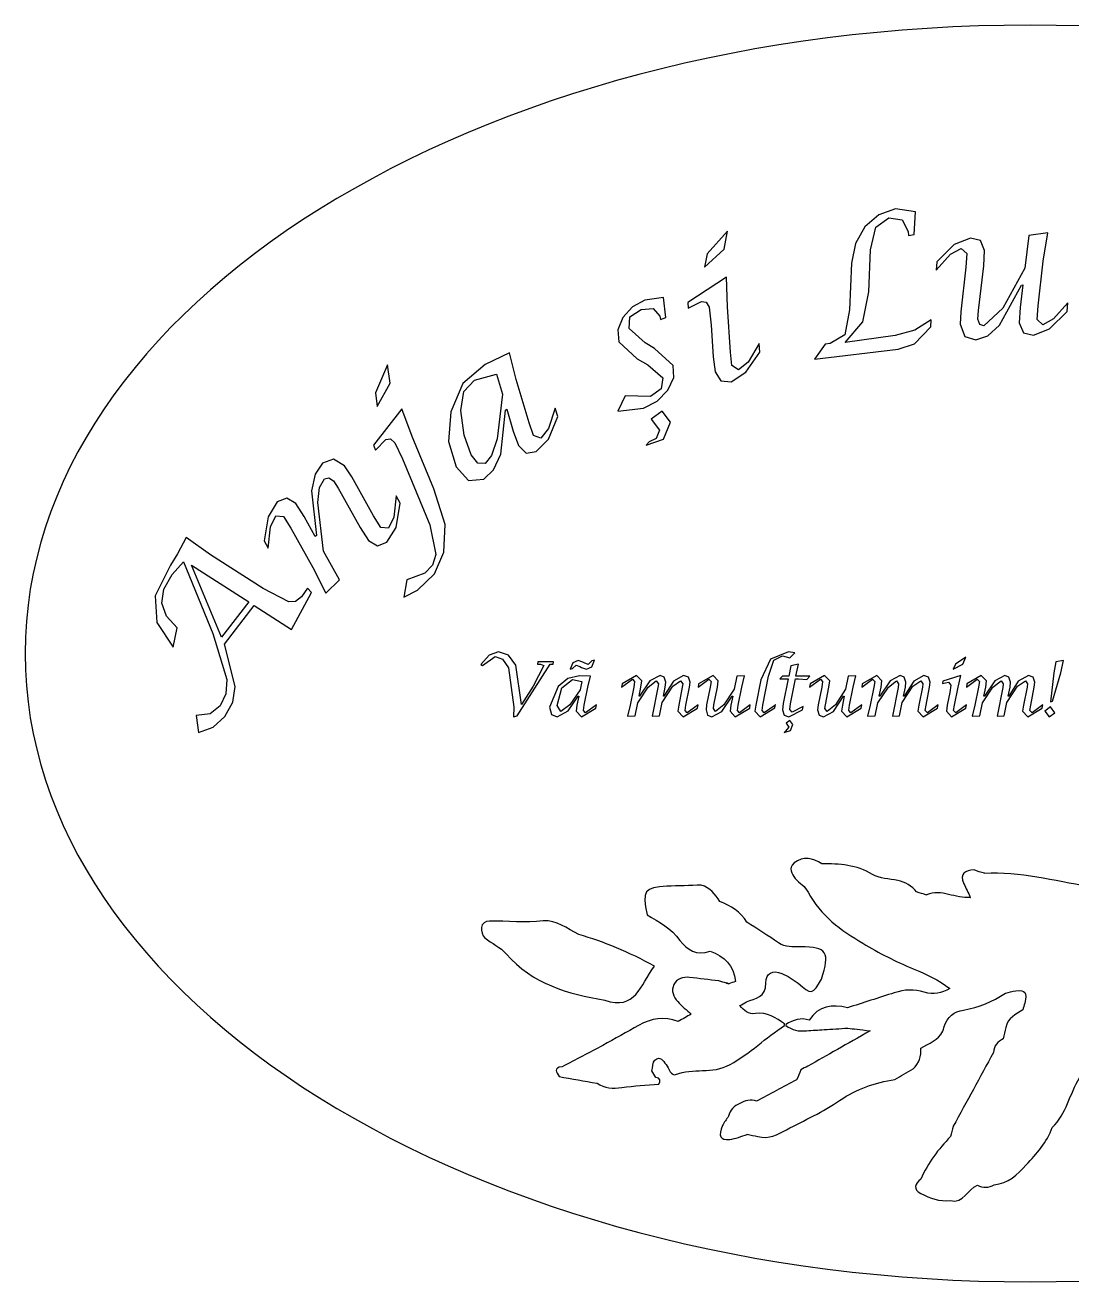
# Model space of a CAD drawing. Extents: x 13.9 to 53.9, y 84.3 to 109.3.
# Drawn here: x 13.88 to 34.71, y 84.26 to 109.26 of the extents above; entities that cross this region are included whole.
import ezdxf

# ---------------------------------------------------------------- set-up
doc = ezdxf.new("R2010")
doc.units = 0
doc.layers.add('Layer_1', color=7, linetype='CONTINUOUS')

msp = doc.modelspace()

# ---------------------------------------------------------------- linework, layer by layer
at = {"layer": 'Layer_1', "color": 1}
msp.add_lwpolyline([(33.875015, 109.261508), (33.875015, 109.261508)], close=True, dxfattribs=at)
at = {"layer": 'Layer_1', "color": 7}
for points in [[(31.198312, 105.606953), (30.864122, 105.488882), (30.58867, 105.246456), (30.399228, 104.914592), (30.324086, 104.528223), (30.282744, 103.59612), (30.187384, 103.09837), (29.898549, 102.9297), (29.79602, 102.913726), (29.585457, 102.613865), (31.252882, 102.813404), (31.57314, 102.92475), (31.901663, 103.262093), (31.908267, 103.398795), (31.58208, 103.196609), (31.189481, 103.085704), (30.199499, 102.950104), (30.549523, 103.36021), (30.665826, 103.953317), (30.703311, 104.790614), (30.806009, 105.245003), (31.062704, 105.430575), (31.330198, 105.387338), (31.452964, 105.153865), (31.459032, 105.076694), (31.572031, 105.094333), (31.592972, 105.547983), (31.198301, 105.606964), (31.198312, 105.606953)], [(27.854088, 105.163215), (27.452254, 104.715077), (27.399338, 104.44939), (27.790148, 104.806026), (27.854088, 105.163215), (27.854088, 105.163215)], [(34.225588, 105.128487), (33.849107, 105.076674), (33.771936, 104.426793), (33.333171, 103.633593), (32.954485, 103.277508), (32.872641, 103.30708), (32.837628, 103.413657), (32.847534, 103.582881), (32.952817, 104.474195), (32.970992, 104.779571), (32.890239, 104.975141), (32.690424, 105.026515), (32.367644, 104.894895), (32.022903, 104.550815), (32.004164, 104.3849), (32.291303, 104.702327), (32.503564, 104.817603), (32.617667, 104.715627), (32.598363, 104.444982), (32.495837, 103.556422), (32.487032, 103.313336), (32.578864, 103.066287), (32.79902, 102.999143), (33.035853, 103.082089), (33.265448, 103.291795), (33.703565, 104.091654), (33.733881, 104.093912), (33.679861, 103.646324), (33.661121, 103.339848), (33.742266, 103.143335), (33.94169, 103.091803), (34.264216, 103.223278), (34.609761, 103.566949), (34.6285, 103.735622), (34.342298, 103.416424), (34.12965, 103.300162), (34.014997, 103.404341), (34.034301, 103.674987), (34.13793, 104.569058), (34.225574, 105.128541), (34.225588, 105.128487)], [(27.837002, 104.244889), (27.067504, 103.742181), (27.074672, 103.630836), (27.337048, 103.764231), (27.431097, 103.75082), (27.488633, 103.649578), (27.531629, 103.29625), (27.573519, 102.663454), (27.611004, 102.36249), (27.725722, 102.183582), (27.929605, 102.168462), (28.222256, 102.355909), (28.499562, 102.75661), (28.487426, 102.92528), (28.263675, 102.55999), (28.075116, 102.40769), (27.942824, 102.492577), (27.914159, 102.758814), (27.85463, 103.656744), (27.836991, 104.244889), (27.837002, 104.244889)], [(26.580783, 103.843606), (26.213671, 103.791793), (25.963045, 103.657857), (25.773802, 103.445077), (25.674286, 103.19822), (25.692774, 102.962212), (26.057128, 102.624869), (26.268242, 102.506908), (26.57031, 102.242325), (26.535032, 102.027904), (26.322812, 101.874666), (25.821207, 101.885136), (25.674031, 101.580864), (26.182254, 101.640946), (26.457376, 101.782719), (26.669528, 102.002543), (26.786187, 102.253567), (26.774258, 102.488716), (26.406048, 102.832121), (26.214775, 102.939609), (25.898929, 103.22955), (25.91445, 103.455603), (26.139258, 103.604928), (26.379114, 103.621904), (26.510228, 103.47484), (26.519047, 103.437909), (26.523455, 103.407592), (26.632046, 103.443971), (26.580783, 103.843603), (26.580783, 103.843606)], [(21.093985, 102.5025), (20.850899, 101.945221), (20.886727, 101.676777), (21.144144, 102.140903), (21.093985, 102.5025), (21.093985, 102.5025)], [(23.518229, 102.742829), (23.035366, 102.513524), (22.589829, 102.133471), (22.34855, 101.56874), (22.307551, 100.977992), (22.454937, 100.474028), (22.703346, 100.204461), (23.008908, 100.231492), (23.20341, 100.413702), (23.347905, 100.729792), (23.4372, 101.604017), (23.465865, 101.61889), (23.593196, 101.186738), (23.696825, 100.8979), (23.848397, 100.748829), (24.052357, 100.77994), (24.296909, 101.026884), (24.479548, 101.47888), (24.430492, 101.641488), (24.293502, 101.235992), (24.142756, 101.045073), (23.996686, 101.095786), (23.907938, 101.352653), (23.650521, 102.214752), (23.518229, 102.742818), (23.518229, 102.742829)], [(23.260811, 102.318943), (23.377671, 101.922071), (23.272388, 101.032958), (23.15962, 100.700751), (23.031506, 100.542376), (22.889591, 100.547009), (22.755348, 100.714357), (22.613807, 101.106084), (22.550847, 101.594648), (22.608614, 101.973211), (22.819839, 102.200432), (23.260811, 102.318943), (23.260811, 102.318943)], [(21.378412, 101.631026), (20.810109, 100.908385), (20.854206, 100.804205), (21.058157, 101.015872), (21.150639, 101.032248), (21.2373, 100.954686), (21.392192, 100.634432), (21.936241, 99.319231), (22.055812, 98.728383), (21.98837, 98.515775), (21.835922, 98.358462), (21.474875, 98.229478), (21.414242, 97.885519), (21.6904, 98.022222), (22.026862, 98.348641), (22.215158, 98.779041), (22.241063, 99.325846), (22.015065, 100.03581), (21.583463, 101.079812), (21.378412, 101.631026), (21.378412, 101.631026)], [(26.55763, 101.579213), (26.339901, 101.421566), (26.503612, 101.20108), (26.43535, 101.036129), (26.298561, 100.970121), (26.236825, 100.903423), (26.581333, 101.023038), (26.718587, 101.364792), (26.55763, 101.579213), (26.55763, 101.579213)], [(20.02077, 100.62947), (19.800281, 100.548992), (19.653571, 100.331835), (19.582002, 99.996674), (19.676259, 99.109218), (19.655312, 99.092115), (19.435379, 99.484582), (19.269464, 99.74255), (19.089812, 99.853476), (18.899047, 99.778929), (18.715254, 99.483334), (18.638872, 99.002267), (18.721004, 98.856195), (18.766998, 99.283034), (18.870935, 99.501117), (19.02362, 99.485144), (19.166385, 99.254735), (19.606254, 98.469254), (19.863121, 97.964892), (20.135973, 98.225617), (19.821228, 98.796124), (19.705044, 99.763761), (19.740881, 100.061084), (19.83942, 100.234246), (19.92402, 100.258565), (20.014705, 100.193457), (20.110065, 100.049588), (20.546076, 99.271273), (20.710891, 99.012752), (20.891083, 98.900326), (21.081858, 98.974166), (21.265936, 99.269607), (21.343134, 99.749727), (21.261555, 99.898554), (21.215925, 99.47209), (21.10997, 99.252531), (20.956732, 99.269633), (20.813967, 99.500039), (20.37906, 100.276151), (20.235191, 100.491678), (20.02077, 100.629481), (20.02077, 100.62947)], [(17.087753, 99.071736), (16.917426, 98.742109), (16.771907, 98.52107), (16.470392, 97.90922), (16.501809, 97.378953), (16.828131, 96.890576), (16.904749, 97.27422), (16.692387, 97.50184), (16.605438, 97.760944), (16.644443, 98.040774), (16.809389, 98.331453), (17.031529, 98.582256), (17.615816, 97.159571), (17.894181, 96.247307), (17.877986, 95.957269), (17.765747, 95.721998), (17.562239, 95.56455), (17.287293, 95.529074), (17.332491, 95.188974), (17.621901, 95.298842), (17.852838, 95.509781), (18.012408, 95.796723), (18.064505, 96.105095), (17.847879, 96.9468), (18.442087, 97.719053), (19.185127, 97.238943), (19.578144, 97.97206), (19.49932, 98.062459), (19.379705, 97.889931), (19.264865, 97.797259), (19.127799, 97.787402), (18.616272, 98.054192), (17.573923, 98.726674), (17.087753, 99.071736), (17.087753, 99.071736)], [(17.19524, 98.519416), (18.330191, 97.789609), (17.790001, 97.089015), (17.19524, 98.519416), (17.19524, 98.519416)], [(23.29995, 96.793012), (23.116428, 96.730592), (22.947722, 96.54276), (22.984654, 96.52292), (23.234906, 96.703717), (23.379644, 96.646336), (23.50004, 96.473861), (23.602565, 95.692238), (23.598157, 95.503169), (23.674224, 95.521372), (24.327964, 96.551593), (24.388046, 96.551593), (24.397419, 96.595691), (24.08488, 96.595691), (24.076061, 96.551593), (24.134489, 96.551593), (24.199533, 96.52402), (23.988417, 96.11061), (23.755253, 95.746808), (23.641637, 96.531452), (23.499381, 96.727623), (23.29995, 96.793015), (23.29995, 96.793012)], [(29.066764, 96.793012), (28.713986, 96.646939), (28.516651, 96.237387), (28.416882, 95.736883), (28.401445, 95.614514), (28.504521, 95.502616), (28.799973, 95.678454), (28.812645, 95.744599), (28.77461, 95.710975), (28.586094, 95.58144), (28.5431, 95.627191), (28.559639, 95.736332), (28.673741, 96.310147), (28.778471, 96.62875), (28.952656, 96.712533), (29.097625, 96.673948), (29.197396, 96.778127), (29.066758, 96.793001), (29.066764, 96.793012)], [(25.207154, 96.632055), (25.158646, 96.618282), (25.084782, 96.546073), (25.002653, 96.575839), (24.977848, 96.589611), (24.884692, 96.622685), (24.780513, 96.575833), (24.724289, 96.452911), (24.775001, 96.462817), (24.843903, 96.526207), (24.918867, 96.500299), (24.95194, 96.480995), (25.050058, 96.452886), (25.154667, 96.497611), (25.207154, 96.632029), (25.207154, 96.632055)], [(29.265753, 96.551023), (29.115269, 96.515195), (29.073929, 96.309593), (28.9477, 96.309593), (28.89754, 96.255573), (29.064006, 96.255573), (28.966442, 95.76885), (28.950468, 95.639866), (28.981248, 95.537108), (29.073941, 95.502613), (29.344586, 95.642623), (29.357822, 95.709318), (29.143398, 95.593011), (29.093239, 95.650339), (29.108112, 95.758927), (29.20678, 96.255573), (29.265761, 96.255573), (29.431677, 96.246203), (29.491209, 96.309593), (29.217806, 96.309593), (29.265761, 96.551023), (29.265753, 96.551023)], [(32.599503, 96.686075), (32.394449, 96.55213), (32.346494, 96.452911), (32.537214, 96.55213), (32.599503, 96.686075), (32.599503, 96.686075)], [(34.538127, 96.623786), (34.38985, 96.596213), (34.346303, 96.379584), (34.282913, 95.801362), (34.323703, 95.815699), (34.489068, 96.37959), (34.538127, 96.62378), (34.538127, 96.623786)], [(24.9106, 96.318427), (24.678516, 96.26594), (24.48506, 96.108414), (24.31694, 95.695001), (24.355052, 95.551057), (24.469628, 95.502627), (24.685703, 95.618383), (24.883589, 95.915487), (24.896269, 95.915487), (24.860438, 95.73579), (24.842799, 95.612871), (24.948633, 95.502627), (25.234713, 95.674054), (25.247393, 95.741302), (25.031315, 95.581452), (24.988322, 95.627203), (25.004857, 95.73579), (25.075413, 96.094633), (25.127779, 96.309607), (24.9106, 96.318413), (24.9106, 96.318427)], [(26.046102, 96.327232), (25.760575, 96.155802), (25.747894, 96.089107), (25.963972, 96.248958), (26.006416, 96.20376), (25.98988, 96.094619), (25.918772, 95.736329), (25.865305, 95.512536), (26.017439, 95.520805), (26.070909, 95.778223), (26.278165, 96.092415), (26.438568, 96.219748), (26.482115, 96.158012), (26.472743, 96.088557), (26.358643, 95.512539), (26.500855, 95.520808), (26.555425, 95.78374), (26.76674, 96.110753), (26.921434, 96.219751), (26.966632, 96.159668), (26.956158, 96.090214), (26.885603, 95.736335), (26.867964, 95.612863), (26.972697, 95.503169), (27.258777, 95.674046), (27.272005, 95.741294), (27.05593, 95.581443), (27.012936, 95.627194), (27.029471, 95.736335), (27.100027, 96.090214), (27.111604, 96.190535), (27.079534, 96.29315), (26.98317, 96.327238), (26.781976, 96.212032), (26.591807, 95.915479), (26.581884, 95.915479), (26.616611, 96.091867), (26.628738, 96.193292), (26.595665, 96.288099), (26.514085, 96.327238), (26.311238, 96.21589), (26.108391, 95.915479), (26.097918, 95.915479), (26.133746, 96.094625), (26.150834, 96.217544), (26.046102, 96.327238), (26.046102, 96.327232)], [(27.568008, 96.327232), (27.281927, 96.156355), (27.26925, 96.089658), (27.485325, 96.248408), (27.528322, 96.20376), (27.511233, 96.094619), (27.441228, 95.738534), (27.429654, 95.640416), (27.458426, 95.537394), (27.545407, 95.503163), (27.743812, 95.606263), (27.947244, 95.915473), (27.959921, 95.915473), (27.922992, 95.736329), (27.905904, 95.612857), (28.011187, 95.502613), (28.297268, 95.67404), (28.30994, 95.741288), (28.093861, 95.581437), (28.051418, 95.627189), (28.067956, 95.736329), (28.138511, 96.094619), (28.192529, 96.318413), (28.03874, 96.309607), (27.986374, 96.048882), (27.782976, 95.742406), (27.617611, 95.610664), (27.575168, 95.669646), (27.583987, 95.737444), (27.656196, 96.094633), (27.673285, 96.218105), (27.568002, 96.327246), (27.568008, 96.327232)], [(29.7861, 96.327232), (29.50057, 96.156355), (29.487334, 96.089658), (29.703962, 96.248408), (29.746959, 96.20376), (29.729856, 96.094619), (29.659851, 95.738534), (29.64828, 95.640416), (29.677052, 95.537394), (29.764033, 95.503163), (29.962295, 95.606263), (30.165319, 95.915473), (30.178556, 95.915473), (30.141624, 95.736329), (30.12455, 95.612857), (30.22983, 95.502613), (30.51536, 95.67404), (30.528596, 95.741288), (30.311968, 95.581437), (30.269524, 95.627189), (30.286063, 95.736329), (30.357171, 96.094619), (30.411189, 96.318413), (30.25685, 96.309607), (30.204483, 96.048882), (30.001086, 95.742406), (29.836271, 95.610664), (29.793277, 95.669646), (29.802647, 95.737444), (29.874306, 96.094633), (29.891945, 96.218105), (29.786112, 96.327246), (29.7861, 96.327232)], [(30.823487, 96.327232), (30.537957, 96.155802), (30.525285, 96.089107), (30.74136, 96.248958), (30.783804, 96.20376), (30.767266, 96.094619), (30.69616, 95.736329), (30.64269, 95.512536), (30.794827, 95.520805), (30.848294, 95.778223), (31.05555, 96.092415), (31.215954, 96.219748), (31.259501, 96.158012), (31.250131, 96.088557), (31.136028, 95.512539), (31.278243, 95.520808), (31.332813, 95.78374), (31.544127, 96.110754), (31.698819, 96.219751), (31.74402, 96.159668), (31.733549, 96.090214), (31.662994, 95.736335), (31.645355, 95.612863), (31.750638, 95.503169), (32.036165, 95.674046), (32.049401, 95.741294), (31.833323, 95.581443), (31.79033, 95.627194), (31.806868, 95.736335), (31.877423, 96.090214), (31.888994, 96.190535), (31.856924, 96.29315), (31.760561, 96.327238), (31.559367, 96.212032), (31.369751, 95.915479), (31.35928, 95.915479), (31.394005, 96.091867), (31.40614, 96.193292), (31.37362, 96.288099), (31.291488, 96.327238), (31.08864, 96.21589), (30.885793, 95.915479), (30.875323, 95.915479), (30.911154, 96.094625), (30.927692, 96.217544), (30.823512, 96.327238), (30.823487, 96.327232)], [(32.496424, 96.327232), (32.141442, 96.210926), (32.132637, 96.166828), (32.250047, 96.191071), (32.296899, 96.130439), (32.277058, 95.987123), (32.226346, 95.734667), (32.209808, 95.612849), (32.313987, 95.503155), (32.599517, 95.674032), (32.612753, 95.74128), (32.396678, 95.581429), (32.353682, 95.628834), (32.37022, 95.736321), (32.441876, 96.094611), (32.496447, 96.327224), (32.496424, 96.327232)], [(32.905426, 96.327232), (32.619896, 96.155802), (32.607225, 96.089107), (32.823302, 96.248958), (32.866296, 96.20376), (32.849222, 96.094619), (32.778116, 95.736329), (32.724649, 95.512536), (32.876784, 95.520805), (32.930251, 95.778223), (33.137509, 96.092415), (33.297913, 96.219748), (33.341457, 96.158012), (33.332087, 96.088557), (33.217985, 95.512539), (33.360199, 95.520808), (33.41477, 95.78374), (33.626095, 96.110754), (33.781328, 96.219751), (33.825976, 96.159668), (33.815505, 96.090214), (33.74495, 95.736335), (33.726747, 95.612863), (33.83258, 95.503169), (34.11866, 95.674046), (34.131896, 95.741294), (33.915268, 95.581443), (33.872272, 95.627194), (33.88881, 95.736335), (33.959365, 96.090214), (33.970936, 96.190535), (33.938856, 96.29315), (33.841952, 96.327238), (33.641309, 96.212032), (33.451142, 95.915479), (33.441208, 95.915479), (33.475936, 96.091867), (33.488607, 96.193292), (33.454983, 96.288099), (33.373955, 96.327238), (33.171107, 96.21589), (32.96771, 95.915479), (32.957239, 95.915479), (32.993618, 96.094625), (33.010156, 96.217544), (32.905423, 96.327238), (32.905426, 96.327232)], [(24.773898, 96.246218), (24.954698, 96.205978), (24.922174, 96.041163), (24.716019, 95.741855), (24.536876, 95.610664), (24.470179, 95.724217), (24.562781, 96.079749), (24.773898, 96.246218), (24.773898, 96.246218)], [(34.282913, 95.699962), (34.169914, 95.613422), (34.255354, 95.502627), (34.3678, 95.583105), (34.282913, 95.699962), (34.282913, 95.699962)], [(29.09763, 95.428213), (29.020462, 95.372539), (29.078338, 95.294268), (29.005578, 95.212689), (28.984073, 95.188982), (29.106441, 95.231425), (29.154399, 95.352143), (29.097622, 95.428211), (29.09763, 95.428213)]]:
    msp.add_lwpolyline(points, dxfattribs=at)
at = {"layer": 'Layer_1', "color": 5}
for points in [[(32.966378, 92.386544), (32.966378, 92.389733)], [(32.686837, 91.910167), (32.686272, 91.910167)], [(29.016819, 89.384504), (29.016819, 89.362264)], [(32.167689, 89.342509), (32.16656, 89.342509), (32.16656, 89.34392)], [(31.701458, 88.911753), (31.698918, 88.913164)]]:
    msp.add_lwpolyline(points, dxfattribs=at)
at = {"layer": 'Layer_1', "color": 3}
for points in [[(28.102489, 89.75676), (28.102771, 89.75676)], [(27.135454, 89.58778), (27.135172, 89.587497)], [(28.99283, 89.358615), (28.99283, 89.392129)]]:
    msp.add_lwpolyline(points, dxfattribs=at)
at = {"layer": 'Layer_1', "color": 1}
for points in [[(33.875015, 109.261508), (22.833775, 109.261508), (13.882987, 103.665659), (13.882987, 96.762151)], [(53.866491, 96.762151), (53.866491, 103.665659), (44.916254, 109.261508), (33.875015, 109.261508)], [(13.882987, 96.762151), (13.882987, 89.858642), (22.833775, 84.26169), (33.875015, 84.26169)], [(33.875015, 84.26169), (44.916254, 84.26169), (53.866491, 89.858642), (53.866491, 96.762151)]]:
    msp.add_open_spline(points, degree=3, dxfattribs=at)
at = {"layer": 'Layer_1', "color": 5}
for points in [[(29.178885, 92.594485), (29.063174, 92.484418), (29.138316, 92.385641), (29.200757, 92.285804)], [(29.730982, 92.578963), (29.55036, 92.686913), (29.367621, 92.739124), (29.178885, 92.594485)], [(30.740632, 92.366943), (30.422779, 92.560971), (30.081996, 92.578963), (29.730982, 92.578963)], [(29.200757, 92.285804), (29.201039, 92.285804), (29.201039, 92.286087), (29.201322, 92.286087)], [(29.201322, 92.286087), (29.289869, 92.196481), (29.405933, 92.122045), (29.460261, 92.014448)], [(31.243341, 92.245588), (31.073654, 92.279102), (30.881038, 92.280866), (30.740632, 92.366943)], [(32.760708, 92.455349), (32.589964, 92.441238), (32.462611, 92.393613), (32.559625, 92.182299)], [(32.966378, 92.389733), (32.897939, 92.411238), (32.828794, 92.430302), (32.760708, 92.455349)], [(35.0393, 92.127605), (34.351031, 92.233791), (33.673697, 92.429583), (32.966378, 92.386544)], [(29.460261, 92.014448), (29.698738, 91.540314), (30.11678, 91.259151), (30.546463, 90.998448)], [(31.617991, 92.018752), (31.520271, 92.138696), (31.398563, 92.216307), (31.243341, 92.245588)], [(31.814488, 91.957016), (31.748871, 91.978888), (31.68396, 91.997938), (31.617991, 92.018752)], [(32.686272, 91.910167), (32.393467, 91.8763), (32.113714, 92.087614), (31.815617, 91.958144)], [(32.559625, 92.182299), (32.601958, 92.09093), (32.643586, 92.000619), (32.686272, 91.911013)], [(31.815617, 91.958144), (31.815334, 91.957862), (31.815052, 91.95758), (31.814488, 91.957016)], [(32.686272, 91.911013), (32.686554, 91.910731), (32.686554, 91.910167), (32.686837, 91.910167)], [(22.960434, 91.311065), (22.958458, 91.241568), (22.981262, 91.148082), (23.029578, 91.106454)], [(23.122359, 91.437007), (23.042631, 91.435031), (22.962197, 91.396438), (22.960434, 91.311065)], [(24.19057, 91.440535), (23.831795, 91.398907), (23.478311, 91.44251), (23.122359, 91.437007)], [(24.895067, 91.173835), (24.669289, 91.287782), (24.449156, 91.468404), (24.19057, 91.440535)], [(23.029578, 91.106454), (23.162575, 90.991096), (23.341786, 90.919482), (23.454675, 90.788954)], [(26.401428, 90.541304), (25.891664, 90.823174), (25.404831, 91.021435), (24.895067, 91.173835)], [(23.454675, 90.788954), (23.974317, 90.18641), (24.675286, 89.990265), (25.415061, 89.865735)], [(30.546463, 90.998448), (30.866786, 90.80442), (31.205805, 90.631206), (31.552586, 90.488684)], [(25.415061, 89.865735), (26.020781, 89.652657), (26.117442, 90.159246), (26.401428, 90.541304)], [(31.552586, 90.488684), (31.811172, 90.383556), (32.057058, 90.269962), (32.276133, 90.096748)], [(31.174055, 90.012448), (30.862552, 89.913317), (30.551755, 89.813129), (30.240958, 89.712587)], [(31.770249, 90.025487), (31.571988, 90.091103), (31.371258, 90.074523), (31.174055, 90.012448)], [(32.276133, 90.096748), (32.116677, 90.006437), (31.954047, 89.96622), (31.770249, 90.025487)], [(32.548971, 89.669181), (32.856593, 89.715748), (33.129291, 89.837809), (33.386466, 90.002203)], [(33.386466, 90.002203), (33.454199, 90.019842), (33.521227, 90.050181), (33.589666, 90.054414)], [(33.589666, 90.054414), (33.791454, 90.063587), (33.815091, 90.027603), (33.768877, 89.807117)], [(30.240958, 89.712587), (29.934394, 89.792667), (29.667341, 89.756684), (29.482486, 89.464937)], [(33.768877, 89.807117), (33.75866, 89.761962), (33.743477, 89.717159), (33.731482, 89.673062)], [(29.482486, 89.464937), (29.310683, 89.531612), (29.162516, 89.463808), (29.016819, 89.384504)], [(32.16656, 89.34392), (32.224768, 89.533009), (32.36341, 89.64237), (32.548971, 89.669181)], [(33.731482, 89.673062), (33.58896, 89.583809), (33.428446, 89.513606), (33.395991, 89.320989)], [(29.016819, 89.362264), (29.139938, 89.274423), (29.276111, 89.23597), (29.428158, 89.257489)], [(29.428158, 89.257489), (29.544222, 89.264912), (29.660286, 89.272306), (29.775644, 89.281817)], [(30.694983, 89.255006), (30.226847, 88.989717), (29.839849, 88.770995), (29.452499, 88.552978)], [(29.775644, 89.281817), (29.934747, 89.289945), (30.093144, 89.299089), (30.251188, 89.309334)], [(30.251188, 89.309334), (30.365136, 89.294517), (30.478377, 89.281817), (30.694983, 89.255006)], [(32.136715, 89.24795), (32.149048, 89.275128), (32.158954, 89.304395), (32.165996, 89.337203)], [(32.165996, 89.337203), (32.166278, 89.338896), (32.167124, 89.340392), (32.167689, 89.342509)], [(33.395991, 89.320989), (33.377985, 89.247259), (33.359654, 89.173176), (33.342016, 89.099445)], [(31.698918, 88.913164), (31.861901, 89.005592), (32.053812, 89.067328), (32.136715, 89.24795)], [(33.342016, 89.099445), (33.235829, 89.037356), (33.152221, 88.959039), (33.146929, 88.825337)], [(31.550822, 88.497592), (31.668297, 88.611892), (31.712394, 88.752298), (31.701458, 88.911753)], [(33.146929, 88.825337), (32.880229, 88.336034), (32.613882, 87.844614), (32.347535, 87.356017)], [(29.452499, 88.552978), (29.406286, 88.528284), (29.36113, 88.503942), (29.315622, 88.4796)], [(29.225663, 88.280634), (28.962491, 88.138464), (28.698613, 87.995942), (28.435441, 87.85342)], [(29.315622, 88.4796), (29.293749, 88.408692), (29.264116, 88.343075), (29.225663, 88.280634)], [(30.086794, 87.869648), (30.425108, 88.106361), (30.790938, 88.217839), (31.182874, 88.290511)], [(31.182874, 88.290511), (31.304583, 88.35895), (31.428055, 88.4288), (31.550822, 88.497592)], [(34.315485, 87.331097), (34.599118, 87.6045), (34.659796, 88.001022), (34.861585, 88.320991)], [(28.099949, 87.811086), (27.985296, 87.761698), (27.905568, 87.678795), (27.875229, 87.557086)], [(28.435441, 87.85342), (28.315849, 87.898575), (28.205782, 87.871426), (28.099949, 87.811086)], [(29.031988, 87.288623), (29.386177, 87.477711), (29.759769, 87.640695), (30.086794, 87.869648)], [(27.875229, 87.557086), (27.835718, 87.494645), (27.788446, 87.436084), (27.758107, 87.37082)], [(27.758107, 87.37082), (27.664974, 87.169736), (27.713304, 87.072017), (27.899571, 87.093889)], [(28.461899, 87.153509), (28.676388, 87.095653), (28.854541, 87.190903), (29.031988, 87.288623)], [(32.346971, 87.355453), (32.328287, 87.287367), (32.308518, 87.219633), (32.289821, 87.152606)], [(32.347535, 87.356017), (32.347535, 87.355735), (32.347253, 87.355453), (32.346971, 87.355453)], [(33.798665, 86.590264), (34.004687, 86.812514), (34.210357, 87.036175), (34.315485, 87.331097)], [(27.899571, 87.093889), (28.018104, 87.107633), (28.132051, 87.160211), (28.247763, 87.195136)], [(28.247763, 87.195136), (28.248046, 87.195701), (28.248892, 87.196548), (28.249174, 87.196548)], [(28.249174, 87.196548), (28.31973, 87.181731), (28.390991, 87.16762), (28.461899, 87.153509)], [(32.289821, 87.152606), (32.054518, 86.8979), (31.839323, 86.630142), (31.700682, 86.307703)], [(33.161196, 86.191978), (33.439537, 86.218789), (33.626157, 86.393414), (33.798665, 86.590264)], [(31.700682, 86.307703), (31.592379, 86.209631), (31.536287, 86.108383), (31.704576, 86.019836)], [(31.704576, 86.019836), (31.884846, 85.925292), (32.073935, 85.857911), (32.282779, 85.878372)], [(32.282779, 85.878372), (32.55724, 85.813814), (32.629912, 86.110147), (32.827115, 86.182467)], [(32.827115, 86.182467), (32.939651, 86.1359), (33.050776, 86.127433), (33.161196, 86.191978)]]:
    msp.add_open_spline(points, degree=3, dxfattribs=at)
at = {"layer": 'Layer_1', "color": 3}
for points in [[(26.650385, 92.131307), (26.204121, 92.114374), (26.150499, 92.037469), (26.258096, 91.564394)], [(27.335126, 92.153885), (27.107232, 92.146463), (26.877926, 92.138024), (26.650385, 92.131307)], [(27.704837, 91.830741), (27.610999, 91.972205), (27.51081, 92.105555), (27.335126, 92.153885)], [(28.243177, 91.417638), (28.11159, 91.616957), (27.92356, 91.745016), (27.704837, 91.830741)], [(26.258096, 91.564394), (26.49234, 91.417638), (26.738932, 91.295577), (26.910029, 91.055688)], [(28.871474, 91.005594), (28.664394, 91.145646), (28.45308, 91.279702), (28.243177, 91.417638)], [(26.910029, 91.055688), (27.045143, 90.86413), (27.249401, 90.745244), (27.50834, 90.842257)], [(29.308919, 90.928335), (29.154402, 90.927206), (29.008352, 90.912813), (28.871474, 91.005594)], [(27.50834, 90.842257), (27.795854, 90.740305), (27.986001, 90.557213), (28.014224, 90.237244)], [(29.723786, 90.283105), (29.90088, 90.815094), (29.834205, 90.927277), (29.308919, 90.928335)], [(27.101235, 90.317677), (26.97106, 90.331788), (26.848293, 90.297554), (26.788674, 90.174449)], [(27.685787, 90.247121), (27.491054, 90.270038), (27.295968, 90.296863), (27.101235, 90.317677)], [(28.620297, 90.209021), (28.620014, 90.41081), (28.760702, 90.467607), (28.934974, 90.397405)], [(28.934974, 90.397405), (29.051038, 90.351191), (29.152991, 90.270052), (29.259883, 90.205141)], [(29.259883, 90.205141), (29.513883, 89.969132), (29.558333, 89.975835), (29.723786, 90.283105)], [(26.788674, 90.174449), (26.72976, 90.052741), (26.780546, 89.93068), (26.865226, 89.836135)], [(27.836776, 90.205494), (27.786682, 90.219605), (27.736235, 90.233349), (27.685787, 90.247121)], [(27.881932, 90.193499), (27.867115, 90.197366), (27.851593, 90.201627), (27.836776, 90.205494)], [(28.014224, 90.237244), (27.971185, 90.223132), (27.926029, 90.207257), (27.881932, 90.193499)], [(28.235063, 89.831196), (28.406161, 89.910219), (28.620297, 89.909513), (28.620297, 90.209021)], [(26.865226, 89.836135), (26.946012, 89.745471), (27.044437, 89.670682), (27.135454, 89.58778)], [(28.102771, 89.756196), (28.102771, 89.756478), (28.102489, 89.756478), (28.102489, 89.75676)], [(28.102771, 89.75676), (28.146868, 89.780044), (28.190965, 89.806149), (28.235063, 89.831196)], [(28.410747, 89.598504), (28.275633, 89.57841), (28.182851, 89.660593), (28.102771, 89.756196)], [(26.873058, 89.441447), (26.598244, 89.550809), (26.338952, 89.504242), (26.08848, 89.364542)], [(27.135172, 89.587497), (27.048036, 89.539167), (26.960547, 89.490484), (26.873058, 89.441447)], [(28.99283, 89.392129), (28.816794, 89.50784), (28.644286, 89.633782), (28.410747, 89.598504)], [(26.08848, 89.364542), (25.851414, 89.231545), (25.613641, 89.097136), (25.375869, 88.963434)], [(27.905991, 88.583492), (28.302162, 88.805036), (28.616839, 89.12042), (28.992901, 89.358545)], [(25.375869, 88.963434), (25.104936, 88.823028), (24.834355, 88.681917), (24.563775, 88.542217)], [(26.408802, 88.669217), (26.5164, 88.77117), (26.576019, 88.661456), (26.632816, 88.585961)], [(24.563775, 88.542217), (24.388091, 88.520712), (24.444536, 88.433561), (24.50733, 88.344661)], [(26.350594, 88.458609), (26.368939, 88.530575), (26.364, 88.627589), (26.408802, 88.669217)], [(26.632816, 88.585961), (26.689966, 88.507997), (26.737944, 88.348895), (26.823669, 88.384878)], [(26.823669, 88.384878), (27.170097, 88.530575), (27.549686, 88.384878), (27.905991, 88.583492)], [(24.50733, 88.344661), (24.758508, 88.30127), (25.00898, 88.258584), (25.259805, 88.214134)], [(26.429616, 88.328434), (26.404216, 88.37112), (26.378111, 88.415217), (26.350594, 88.458609)], [(26.489589, 88.194025), (26.534744, 88.267403), (26.512505, 88.3115), (26.429616, 88.328434)], [(25.259805, 88.214134), (25.412205, 88.111475), (25.575189, 88.102656), (25.7544, 88.129114)], [(25.7544, 88.129114), (25.998169, 88.163334), (26.244761, 88.172859), (26.489589, 88.194025)]]:
    msp.add_open_spline(points, degree=3, dxfattribs=at)
at = {"layer": 'Layer_1', "color": 7}
for points in [[(27.834448, 90.210926), (27.834448, 90.211209), (27.835577, 90.208386), (27.836988, 90.205649)], [(27.882144, 90.193654), (27.882144, 90.193654), (27.834871, 90.210926), (27.834519, 90.210926)], [(27.836988, 90.205649), (27.851805, 90.201782), (27.867327, 90.197521), (27.882144, 90.193654)]]:
    msp.add_open_spline(points, degree=3, dxfattribs=at)

doc.saveas('drawing.dxf')
